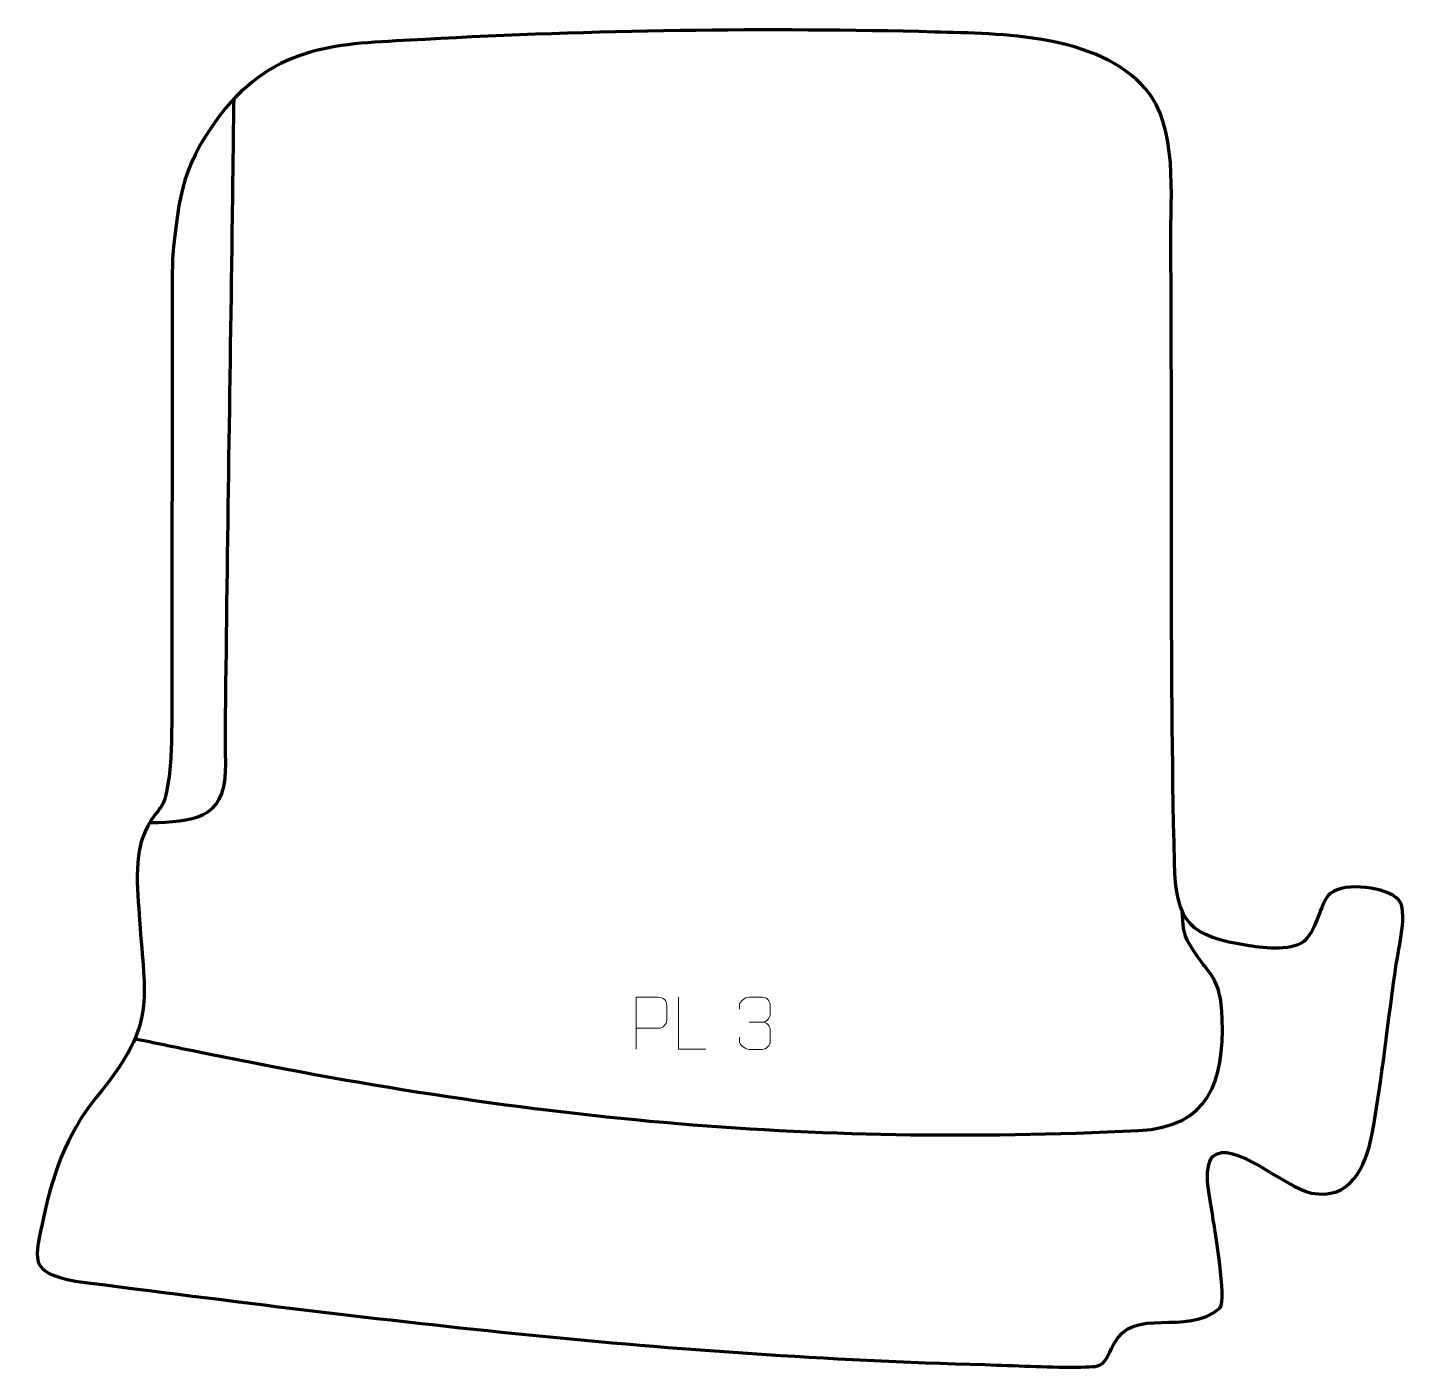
# Model space of a CAD drawing. Header units: millimetres. Extents: x 880 to 1541, y 110 to 752.
import ezdxf

# ---------------------------------------------------------------- set-up
doc = ezdxf.new("R2010")
doc.units = ezdxf.units.MM
doc.header["$MEASUREMENT"] = 0
doc.layers.add('layer 1', color=7, linetype='Continuous')
doc.layers.add('layer 2', color=7, linetype='Continuous')

msp = doc.modelspace()

# ---------------------------------------------------------------- linework, layer by layer
at = {"layer": 'layer 1', "color": 142, "lineweight": 158}
for points, knots in [([(938.7918, 370.7768), (958.4072, 371.3125), (974.296, 371.9636), (974.752, 395.9607), (974.752, 395.9607), (974.8665, 401.9848), (974.6567, 408.088), (974.691, 414.1343), (974.691, 414.1343), (975.4964, 496.5208), (976.9457, 578.8998), (978.0456, 661.2827), (978.0456, 661.2827), (978.2946, 680.0096), (978.5436, 698.7364), (978.793, 717.4633)], [0, 0, 0, 0, 0.2, 0.2, 0.2, 0.2, 0.4, 0.4, 0.4, 0.4, 0.6, 0.6, 0.6, 0.6, 1, 1, 1, 1]), ([(931.3135, 267.2955), (940.5645, 265.387), (949.8155, 263.4786), (959.0666, 261.5701), (959.0666, 261.5701), (1117.6057, 228.6774), (1251.248, 215.6602), (1411.8766, 223.2519), (1411.8766, 223.2519), (1445.8848, 225.0023), (1452.9329, 246.8014), (1452.0447, 276.6909), (1452.0447, 276.6909), (1451.2919, 297.8094), (1446.055, 296.5687), (1436.3492, 312.469), (1436.3492, 312.469), (1433.1662, 317.8534), (1433.1503, 322.1403), (1432.9375, 328.1591)], [0, 0, 0, 0, 0.16666667, 0.16666667, 0.16666667, 0.16666667, 0.33333333, 0.33333333, 0.33333333, 0.33333333, 0.5, 0.5, 0.5, 0.5, 0.66666667, 0.66666667, 0.66666667, 0.66666667, 1, 1, 1, 1])]:
    msp.add_open_spline(points, degree=3, knots=knots, dxfattribs=at)
at = {"layer": 'layer 1', "color": 250, "lineweight": 9}
for points, knots in [([(1171.3237, 262.1775), (1171.3237, 262.1775), (1171.3237, 287.1311), (1171.3237, 287.1311), (1171.3237, 287.1311), (1174.9187, 287.1311), (1178.514, 287.1311), (1182.1094, 287.1311), (1182.1094, 287.1311), (1184.4346, 287.0932), (1185.992, 285.6031), (1185.9878, 283.237), (1185.9878, 283.237), (1185.9874, 281.2013), (1185.9874, 278.142), (1185.9878, 276.106), (1185.9878, 276.106), (1185.9813, 274.2306), (1184.1691, 272.2887), (1182.1595, 272.2696), (1182.1595, 272.2696), (1182.1595, 272.2696), (1171.3237, 272.2696), (1171.3237, 272.2696)], [0, 0, 0, 0, 0.14285714, 0.14285714, 0.14285714, 0.14285714, 0.28571429, 0.28571429, 0.28571429, 0.28571429, 0.42857143, 0.42857143, 0.42857143, 0.42857143, 0.57142857, 0.57142857, 0.57142857, 0.57142857, 0.71428571, 0.71428571, 0.71428571, 0.71428571, 1, 1, 1, 1]), ([(1204.664, 262.1776), (1204.664, 262.1776), (1191.7149, 262.1776), (1191.7149, 262.1776), (1191.7149, 262.1776), (1191.7149, 262.1776), (1191.7149, 287.1312), (1191.7149, 287.1312)], [0, 0, 0, 0, 0.33333333, 0.33333333, 0.33333333, 0.33333333, 1, 1, 1, 1]), ([(1220.8249, 281.4469), (1220.8249, 281.4469), (1220.8249, 283.3041), (1220.8249, 283.3041), (1220.8249, 283.3041), (1220.8106, 285.046), (1223.4751, 287.1641), (1225.5342, 287.1414), (1225.5342, 287.1414), (1227.5983, 287.1414), (1229.6623, 287.1414), (1231.726, 287.1414), (1231.726, 287.1414), (1233.9205, 287.1502), (1235.5188, 285.3034), (1235.5632, 283.3913), (1235.5632, 283.3913), (1235.5628, 281.9562), (1235.5628, 280.5211), (1235.5632, 279.0856), (1235.5632, 279.0856), (1235.5146, 277.4321), (1233.912, 275.2021), (1231.7137, 275.2121), (1231.7137, 275.2121), (1233.9174, 275.2009), (1235.5254, 273.3977), (1235.5794, 271.3382), (1235.5794, 271.3382), (1235.579, 269.5535), (1235.579, 267.7688), (1235.5794, 265.9837), (1235.5794, 265.9837), (1235.5895, 263.9223), (1233.5346, 262.1592), (1231.7137, 262.1673), (1231.7137, 262.1673), (1229.6484, 262.1676), (1227.5832, 262.1676), (1225.5176, 262.1673), (1225.5176, 262.1673), (1223.349, 262.1788), (1220.818, 264.579), (1220.7994, 266.0408), (1220.7994, 266.0408), (1220.7994, 266.0408), (1220.7994, 267.9494), (1220.7994, 267.9494)], [0, 0, 0, 0, 0.07692308, 0.07692308, 0.07692308, 0.07692308, 0.15384615, 0.15384615, 0.15384615, 0.15384615, 0.23076923, 0.23076923, 0.23076923, 0.23076923, 0.30769231, 0.30769231, 0.30769231, 0.30769231, 0.38461538, 0.38461538, 0.38461538, 0.38461538, 0.46153846, 0.46153846, 0.46153846, 0.46153846, 0.53846154, 0.53846154, 0.53846154, 0.53846154, 0.61538462, 0.61538462, 0.61538462, 0.61538462, 0.69230769, 0.69230769, 0.69230769, 0.69230769, 0.76923077, 0.76923077, 0.76923077, 0.76923077, 0.84615385, 0.84615385, 0.84615385, 0.84615385, 1, 1, 1, 1])]:
    msp.add_open_spline(points, degree=3, knots=knots, dxfattribs=at)
msp.add_open_spline([(1225.5346, 275.2017), (1225.5346, 275.2017), (1231.731, 275.2017), (1231.731, 275.2017)], degree=3, dxfattribs=at)
at = {"layer": 'layer 2', "color": 242, "lineweight": 158}
msp.add_open_spline([(949.2437, 640.7193), (952.4606, 672.6147), (954.0366, 686.6964), (974.6419, 712.8723), (974.6419, 712.8723), (1002.0135, 744.9155), (1031.4854, 743.6155), (1070.3748, 745.899), (1070.3748, 745.899), (1149.7378, 750.304), (1234.6798, 751.5253), (1314.2287, 749.3986), (1314.2287, 749.3986), (1346.1761, 748.631), (1392.4693, 748.4449), (1415.2954, 722.187), (1415.2954, 722.187), (1431.0445, 704.0702), (1427.231, 670.8211), (1427.4177, 648.0673), (1427.4177, 648.0673), (1428.1803, 549.491), (1426.8537, 450.3389), (1429.1552, 351.863), (1429.1552, 351.863), (1429.843, 322.432), (1436.5048, 316.2873), (1464.8866, 311.7474), (1464.8866, 311.7474), (1472.2788, 310.5998), (1486.7575, 308.7741), (1492.3018, 314.9586), (1492.3018, 314.9586), (1498.6251, 322.6232), (1498.9245, 332.5323), (1503.7558, 336.888), (1503.7558, 336.888), (1511.1506, 342.4344), (1530.8049, 339.9115), (1536.4688, 333.8308), (1536.4688, 333.8308), (1541.1968, 328.7548), (1536.4938, 310.1613), (1535.4102, 303.0706), (1535.4102, 303.0706), (1531.3707, 275.8766), (1528.6785, 247.9617), (1523.7392, 220.9971), (1523.7392, 220.9971), (1520.6555, 205.9013), (1513.4079, 189.6153), (1494.7588, 193.3639), (1494.7588, 193.3639), (1482.211, 195.886), (1456.5049, 219.5363), (1447.7316, 210.9468), (1447.7316, 210.9468), (1442.271, 205.6005), (1446.5563, 189.3045), (1447.5284, 182.0176), (1447.5284, 182.0176), (1448.5796, 174.8056), (1454.1585, 142.8644), (1451.0224, 138.2959), (1451.0224, 138.2959), (1434.3819, 124.0841), (1409.7078, 139.8351), (1399.9758, 120.7706), (1399.9758, 120.7706), (1394.397, 109.8418), (1396.0175, 110.117), (1381.7748, 109.9912), (1381.7748, 109.9912), (1367.3262, 109.8635), (1352.863, 110.7303), (1338.421, 111.1594), (1338.421, 111.1594), (1184.8731, 115.372), (1054.93, 131.6608), (902.9147, 151.15), (902.9147, 151.15), (879.9307, 155.4212), (883.2509, 161.3016), (887.7143, 182.2477), (887.7143, 182.2477), (892.6407, 205.3664), (900.051, 224.3358), (915.4876, 242.4849), (915.4876, 242.4849), (941.0677, 274.5218), (936.1738, 285.5346), (933.548, 323.9627), (933.548, 323.9627), (932.5137, 339.0999), (930.0596, 358.5583), (938.9931, 371.7378), (938.9931, 371.7378), (944.6886, 380.1403), (945.0687, 377.5691), (947.1446, 389.3175), (947.1446, 389.3175), (948.736, 398.3239), (948.82, 408.0115), (948.9264, 417.1531), (948.9264, 417.1531), (949.0314, 491.175), (949.1365, 565.1969), (949.2416, 639.2189), (949.2416, 639.2189), (949.2416, 639.2189), (949.2437, 640.7193), (949.2437, 640.7193)], degree=3, knots=[0, 0, 0, 0, 0.03448276, 0.03448276, 0.03448276, 0.03448276, 0.06896552, 0.06896552, 0.06896552, 0.06896552, 0.10344828, 0.10344828, 0.10344828, 0.10344828, 0.13793103, 0.13793103, 0.13793103, 0.13793103, 0.17241379, 0.17241379, 0.17241379, 0.17241379, 0.20689655, 0.20689655, 0.20689655, 0.20689655, 0.24137931, 0.24137931, 0.24137931, 0.24137931, 0.27586207, 0.27586207, 0.27586207, 0.27586207, 0.31034483, 0.31034483, 0.31034483, 0.31034483, 0.34482759, 0.34482759, 0.34482759, 0.34482759, 0.37931034, 0.37931034, 0.37931034, 0.37931034, 0.4137931, 0.4137931, 0.4137931, 0.4137931, 0.44827586, 0.44827586, 0.44827586, 0.44827586, 0.48275862, 0.48275862, 0.48275862, 0.48275862, 0.51724138, 0.51724138, 0.51724138, 0.51724138, 0.55172414, 0.55172414, 0.55172414, 0.55172414, 0.5862069, 0.5862069, 0.5862069, 0.5862069, 0.62068966, 0.62068966, 0.62068966, 0.62068966, 0.65517241, 0.65517241, 0.65517241, 0.65517241, 0.68965517, 0.68965517, 0.68965517, 0.68965517, 0.72413793, 0.72413793, 0.72413793, 0.72413793, 0.75862069, 0.75862069, 0.75862069, 0.75862069, 0.79310345, 0.79310345, 0.79310345, 0.79310345, 0.82758621, 0.82758621, 0.82758621, 0.82758621, 0.86206897, 0.86206897, 0.86206897, 0.86206897, 0.89655172, 0.89655172, 0.89655172, 0.89655172, 0.93103448, 0.93103448, 0.93103448, 0.93103448, 1, 1, 1, 1], dxfattribs=at)

doc.saveas('drawing.dxf')
